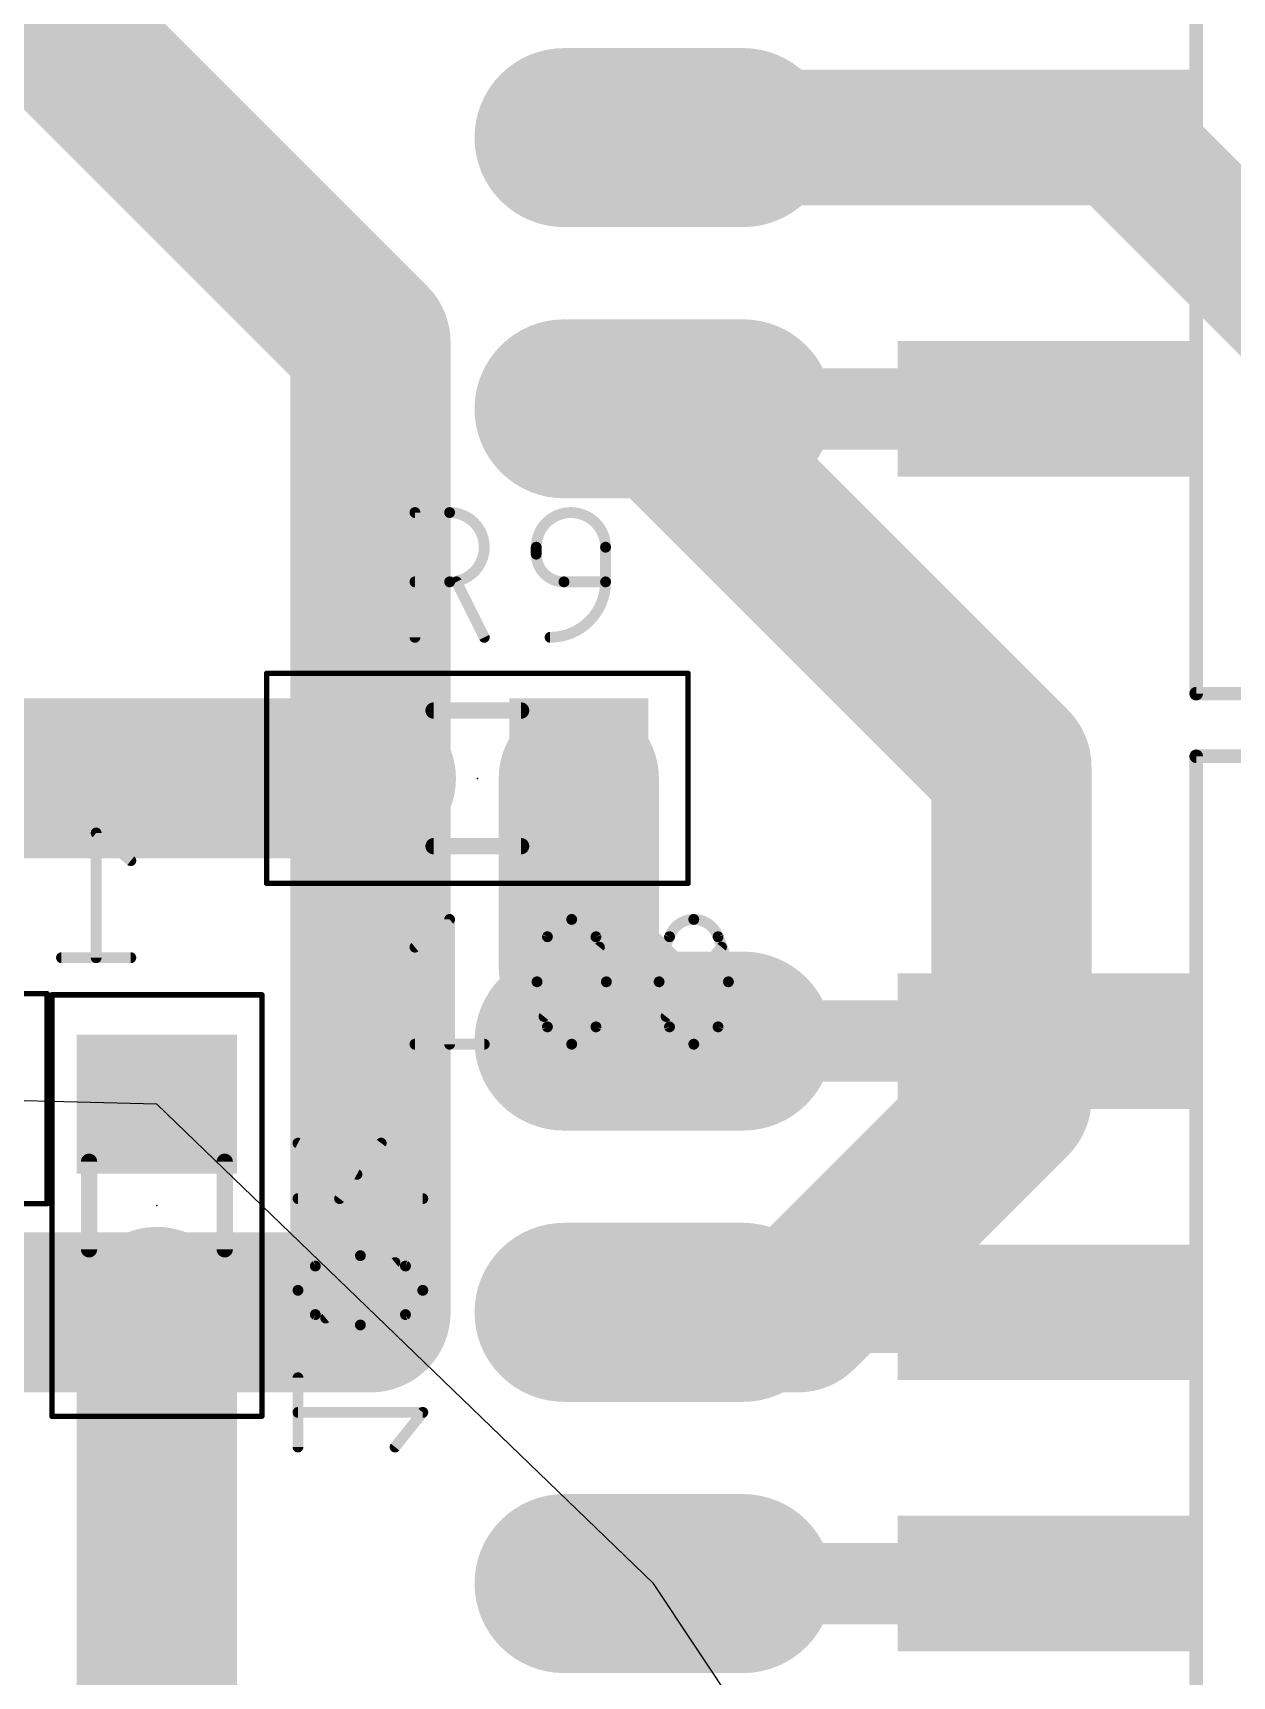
# Model space of a CAD drawing. Extents: x -92 to 260, y -27 to 208.
# Drawn here: x 143.84 to 155.07, y 93.59 to 108.98 of the extents above; entities that cross this region are included whole.
import ezdxf

# ---------------------------------------------------------------- set-up
doc = ezdxf.new("R2010")
doc.units = 0
for name, color, linetype in [('1', 12, 'CONTINUOUS'), ('16', 132, 'CONTINUOUS'), ('17', 110, 'CONTINUOUS'), ('19', 53, 'CONTINUOUS'), ('21', 253, 'CONTINUOUS'), ('23', 53, 'CONTINUOUS'), ('24', 53, 'CONTINUOUS'), ('25', 253, 'CONTINUOUS'), ('27', 253, 'CONTINUOUS'), ('28', 253, 'CONTINUOUS'), ('39', 12, 'CONTINUOUS'), ('40', 132, 'CONTINUOUS'), ('51', 253, 'CONTINUOUS'), ('52', 253, 'CONTINUOUS')]:
    doc.layers.add(name, color=color, linetype=linetype)

# ---------------------------------------------------------------- blocks, each defined once
blk = doc.blocks.new('RECT')
blk.add_solid([(-0.5, -0.5), (0.5, -0.5), (-0.5, 0.5), (0.5, 0.5)])
blk = doc.blocks.new('LONGP100')
at = {"const_width": 1}
blk.add_lwpolyline([(-0.5, 0), (0.5, 0)], dxfattribs=at)
at = {"const_width": 0.5}
for points in [[(-0.5, 0.25, 1), (-0.5, -0.25)], [(0.5, -0.25, 1), (0.5, 0.25)]]:
    blk.add_lwpolyline(points, format="xyb", dxfattribs=at)

msp = doc.modelspace()

# ---------------------------------------------------------------- linework, layer by layer
at = {"layer": '1'}
for points, const_width in [([(154, 108), (149.65, 108)], 1.27), ([(161, 101), (154, 108)], 1.27), ([(149.65, 105.46), (153, 102.11)], 1.5), ([(153, 102.11), (153, 99)], 1.5), ([(147.05, 102), (139.08, 102)], 1.5), ([(148.95, 100.24), (148.95, 102)], 1.5), ([(149.65, 99.54), (148.95, 100.24)], 1.5), ([(153, 99), (151, 97)], 1.5), ([(151, 97), (149.65, 97)], 1.5)]:
    msp.add_lwpolyline(points, dxfattribs=dict(at, const_width=const_width))
for points, const_width in [([(149.65, 108.3175, 1), (149.65, 107.6825)], 0.635), ([(154.2245, 108.2245, 1), (153.7755, 107.7755)], 0.635), ([(154, 107.6825, 1), (154, 108.3175)], 0.635), ([(149.9152, 105.7252, 1), (149.3848, 105.1948)], 0.75), ([(153.375, 102.11, 1), (152.625, 102.11)], 0.75), ([(147.05, 101.625, 1), (147.05, 102.375)], 0.75), ([(149.325, 102, 1), (148.575, 102)], 0.75), ([(152.7348, 101.8448, 1), (153.2652, 102.3752)], 0.75), ([(149.2152, 100.5052, 1), (148.6848, 99.9748)], 0.75), ([(148.575, 100.24, 1), (149.325, 100.24)], 0.75), ([(149.3848, 99.2748, 1), (149.9152, 99.8052)], 0.75), ([(153.2652, 98.7348, 1), (152.7348, 99.2652)], 0.75), ([(152.625, 99, 1), (153.375, 99)], 0.75), ([(149.65, 97.375, 1), (149.65, 96.625)], 0.75), ([(151, 96.625, 1), (151, 97.375)], 0.75), ([(150.7348, 97.2652, 1), (151.2652, 96.7348)], 0.75)]:
    msp.add_lwpolyline(points, format="xyb", dxfattribs=dict(at, const_width=const_width))
at = {"layer": '16', "const_width": 1.5}
for points in [[(143.08, 110), (147, 106.08)], [(147, 106.08), (147, 97)], [(143, 97), (144.95, 97)], [(144.95, 97), (145, 97.05)], [(145, 97.05), (145, 93.19)], [(145.05, 97), (145, 97.05)], [(147, 97), (145.05, 97)], [(145, 93.19), (149.65, 88.54)]]:
    msp.add_lwpolyline(points, dxfattribs=at)
at = {"layer": '16', "const_width": 0.75}
for points in [[(147.375, 106.08, 1), (146.625, 106.08)], [(146.7348, 105.8148, 1), (147.2652, 106.3452)], [(145.375, 97.05, 1), (144.625, 97.05)], [(145.2652, 97.3152, 1), (144.7348, 96.7848)], [(145.05, 97.375, 1), (145.05, 96.625)], [(145.2652, 96.7848, 1), (144.7348, 97.3152)], [(144.95, 96.625, 1), (144.95, 97.375)], [(147, 96.625, 1), (147, 97.375)], [(144.6848, 97.2652, 1), (145.2152, 96.7348)], [(144.7848, 96.7348, 1), (145.3152, 97.2652)], [(146.625, 97, 1), (147.375, 97)], [(145.2652, 93.4552, 1), (144.7348, 92.9248)]]:
    msp.add_lwpolyline(points, format="xyb", dxfattribs=at)
at = {"layer": '19'}
for p, q in [((145, 98.95), (142.95, 99)), ((149.65, 94.46), (145, 98.95)), ((151.95, 91), (149.65, 94.46))]:
    msp.add_line(p, q, dxfattribs=at)
at = {"layer": '21', "const_width": 0.127}
for points in [[(154.73, 113.207), (154.73, 102.793)], [(154.73, 102.793), (167.176, 102.793)], [(154.73, 102.207), (154.73, 91.793)], [(154.73, 102.207), (167.176, 102.207)]]:
    msp.add_lwpolyline(points, dxfattribs=at)
at = {"layer": '21', "const_width": 0.0635}
for points in [[(154.73, 102.8248, 1), (154.73, 102.7613)], [(154.6983, 102.793, 1), (154.7618, 102.793)], [(154.73, 102.2388, 1), (154.73, 102.1753)], [(154.7618, 102.207, 1), (154.6983, 102.207)]]:
    msp.add_lwpolyline(points, format="xyb", dxfattribs=at)
at = {"layer": '23'}
msp.add_point((148, 102), dxfattribs=at)
at = {"layer": '24'}
msp.add_point((145, 98), dxfattribs=at)
at = {"layer": '25', "const_width": 0.1016}
for points in [[(147.4158, 103.3208), (147.4158, 104.4892)], [(147.4158, 104.4892), (147.7404, 104.4892)], [(148.5514, 104.0997), (148.5514, 104.1646)], [(149.2005, 104.1646), (149.2005, 103.8401)], [(147.7404, 103.8401), (147.4158, 103.8401)], [(148.0649, 103.3208), (147.8053, 103.8401)], [(149.2005, 103.8401), (148.8111, 103.8401)]]:
    msp.add_lwpolyline(points, dxfattribs=at)
at = {"layer": '25'}
for points, const_width in [([(147.4412, 104.4892, 1), (147.3904, 104.4892)], 0.0508), ([(147.4158, 104.5146, 1), (147.4158, 104.4638)], 0.0508), ([(147.7404, 103.8401, 1), (147.7404, 104.4892)], 0.1016), ([(147.7404, 104.5146, 1), (147.7404, 104.4638)], 0.0508), ([(147.7404, 104.4638, 1), (147.7404, 104.5146)], 0.0508), ([(149.2005, 104.1646, 1), (148.5514, 104.1646)], 0.1016), ([(148.5768, 104.1646, 1), (148.526, 104.1646)], 0.0508), ([(148.526, 104.1646, 1), (148.5768, 104.1646)], 0.0508), ([(149.2259, 104.1646, 1), (149.1751, 104.1646)], 0.0508), ([(149.1751, 104.1646, 1), (149.2259, 104.1646)], 0.0508), ([(148.5514, 104.0997, 0.4142), (148.8111, 103.8401)], 0.1016), ([(148.5768, 104.0997, 1), (148.526, 104.0997)], 0.0508), ([(148.526, 104.0997, 1), (148.5768, 104.0997)], 0.0508), ([(147.4158, 103.8655, 1), (147.4158, 103.8147)], 0.0508), ([(147.7404, 103.8655, 1), (147.7404, 103.8147)], 0.0508), ([(147.7404, 103.8147, 1), (147.7404, 103.8655)], 0.0508), ([(147.828, 103.8514, 1), (147.7825, 103.8287)], 0.0508), ([(148.6813, 103.3208, 0.4142), (149.2005, 103.8401)], 0.1016), ([(148.8111, 103.8655, 1), (148.8111, 103.8147)], 0.0508), ([(148.8111, 103.8147, 1), (148.8111, 103.8655)], 0.0508), ([(149.2259, 103.8401, 1), (149.1751, 103.8401)], 0.0508), ([(149.1751, 103.8401, 1), (149.2259, 103.8401)], 0.0508), ([(149.2005, 103.8147, 1), (149.2005, 103.8655)], 0.0508), ([(147.3904, 103.3208, 1), (147.4412, 103.3208)], 0.0508), ([(148.0422, 103.3094, 1), (148.0876, 103.3322)], 0.0508), ([(148.6813, 103.3462, 1), (148.6813, 103.2954)], 0.0508)]:
    msp.add_lwpolyline(points, format="xyb", dxfattribs=dict(at, const_width=const_width))
at = {"layer": '27', "const_width": 0.1016}
for points in [[(147.4158, 100.4196), (147.7404, 100.6792)], [(147.7404, 100.6792), (147.7404, 99.5108)], [(148.6237, 99.7704), (149.143, 100.4196)], [(149.7667, 99.7704), (150.286, 100.4196)], [(147.4158, 99.5108), (148.0649, 99.5108)]]:
    msp.add_lwpolyline(points, dxfattribs=at)
at = {"layer": '27'}
for points, const_width in [([(147.7658, 100.6792, 1), (147.715, 100.6792)], 0.0508), ([(147.7562, 100.6594, 1), (147.7245, 100.699)], 0.0508), ([(148.8834, 100.6792, 0.3205), (148.6562, 100.5169)], 0.1016), ([(148.8833, 100.7046, 1), (148.8834, 100.6538)], 0.0508), ([(149.1105, 100.5169, 0.3205), (148.8834, 100.6792)], 0.1016), ([(148.8833, 100.6538, 1), (148.8834, 100.7046)], 0.0508), ([(150.0263, 100.6792, 0.3205), (149.7992, 100.5169)], 0.1016), ([(150.2535, 100.5169, 0.3205), (150.0263, 100.6792)], 0.1016), ([(150.0263, 100.7046, 1), (150.0263, 100.6538)], 0.0508), ([(150.0263, 100.6538, 1), (150.0263, 100.7046)], 0.0508), ([(148.6562, 100.5169, 0.1139), (148.5588, 100.095)], 0.1016), ([(148.6321, 100.5252, 1), (148.6802, 100.5087)], 0.0508), ([(148.679, 100.5058, 1), (148.6333, 100.5281)], 0.0508), ([(149.1334, 100.5281, 1), (149.0877, 100.5058)], 0.0508), ([(149.2079, 100.095, 0.1139), (149.1105, 100.5169)], 0.1016), ([(149.0865, 100.5087, 1), (149.1346, 100.5252)], 0.0508), ([(149.7992, 100.5169, 0.1139), (149.7018, 100.095)], 0.1016), ([(149.7751, 100.5252, 1), (149.8232, 100.5087)], 0.0508), ([(149.822, 100.5058, 1), (149.7763, 100.5281)], 0.0508), ([(150.2764, 100.5281, 1), (150.2307, 100.5058)], 0.0508), ([(150.3509, 100.095, 0.1139), (150.2535, 100.5169)], 0.1016), ([(150.2295, 100.5087, 1), (150.2776, 100.5252)], 0.0508), ([(147.3999, 100.4394, 1), (147.4317, 100.3997)], 0.0508), ([(149.1628, 100.4037, 1), (149.1232, 100.4354)], 0.0508), ([(150.3058, 100.4037, 1), (150.2662, 100.4354)], 0.0508), ([(148.5588, 100.095, 0.1139), (148.6562, 99.6731)], 0.1016), ([(148.5842, 100.095, 1), (148.5334, 100.095)], 0.0508), ([(148.5334, 100.095, 1), (148.5842, 100.095)], 0.0508), ([(149.1105, 99.6731, 0.1139), (149.2079, 100.095)], 0.1016), ([(149.2333, 100.095, 1), (149.1825, 100.095)], 0.0508), ([(149.1825, 100.095, 1), (149.2333, 100.095)], 0.0508), ([(149.7018, 100.095, 0.1139), (149.7992, 99.6731)], 0.1016), ([(149.7272, 100.095, 1), (149.6764, 100.095)], 0.0508), ([(149.6764, 100.095, 1), (149.7272, 100.095)], 0.0508), ([(150.2535, 99.6731, 0.1139), (150.3509, 100.095)], 0.1016), ([(150.3763, 100.095, 1), (150.3255, 100.095)], 0.0508), ([(150.3255, 100.095, 1), (150.3763, 100.095)], 0.0508), ([(148.6039, 99.7863, 1), (148.6435, 99.7546)], 0.0508), ([(148.6802, 99.6813, 1), (148.6321, 99.6648)], 0.0508), ([(148.6562, 99.6731, 0.3205), (148.8834, 99.5108)], 0.1016), ([(148.8834, 99.5108, 0.3205), (149.1105, 99.6731)], 0.1016), ([(149.1346, 99.6648, 1), (149.0865, 99.6813)], 0.0508), ([(149.7469, 99.7863, 1), (149.7865, 99.7546)], 0.0508), ([(149.8232, 99.6813, 1), (149.7751, 99.6648)], 0.0508), ([(149.7992, 99.6731, 0.3205), (150.0263, 99.5108)], 0.1016), ([(150.0263, 99.5108, 0.3205), (150.2535, 99.6731)], 0.1016), ([(150.2776, 99.6648, 1), (150.2295, 99.6813)], 0.0508), ([(147.4158, 99.5362, 1), (147.4158, 99.4854)], 0.0508), ([(148.0649, 99.4854, 1), (148.0649, 99.5362)], 0.0508), ([(148.6333, 99.6619, 1), (148.679, 99.6842)], 0.0508), ([(148.8833, 99.5362, 1), (148.8834, 99.4854)], 0.0508), ([(148.8833, 99.4854, 1), (148.8834, 99.5362)], 0.0508), ([(149.0877, 99.6842, 1), (149.1334, 99.6619)], 0.0508), ([(149.7763, 99.6619, 1), (149.822, 99.6842)], 0.0508), ([(150.0263, 99.5362, 1), (150.0263, 99.4854)], 0.0508), ([(150.0263, 99.4854, 1), (150.0263, 99.5362)], 0.0508), ([(150.2307, 99.6842, 1), (150.2764, 99.6619)], 0.0508), ([(147.715, 99.5108, 1), (147.7658, 99.5108)], 0.0508)]:
    msp.add_lwpolyline(points, format="xyb", dxfattribs=dict(at, const_width=const_width))
at = {"layer": '28', "const_width": 0.1016}
for points in [[(144.7559, 101.2296), (144.4313, 101.4892)], [(144.4313, 101.4892), (144.4313, 100.3208)], [(144.7559, 100.3208), (144.1068, 100.3208)], [(146.3208, 98.5842), (146.8725, 98.2921)], [(147.0997, 98.5842), (146.7103, 98.0649)], [(146.3208, 98.0649), (147.4892, 98.0649)], [(146.5804, 96.9465), (147.2296, 97.4658)], [(146.3208, 95.7386), (146.3208, 96.3877)], [(147.4892, 96.0631), (146.3208, 96.0631)], [(147.2296, 95.7386), (147.4892, 96.0631)]]:
    msp.add_lwpolyline(points, dxfattribs=at)
at = {"layer": '28'}
for points, const_width in [([(144.4567, 101.4892, 1), (144.4059, 101.4892)], 0.0508), ([(144.4472, 101.509, 1), (144.4155, 101.4694)], 0.0508), ([(144.74, 101.2097, 1), (144.7718, 101.2494)], 0.0508), ([(144.1068, 100.3462, 1), (144.1068, 100.2954)], 0.0508), ([(144.4059, 100.3208, 1), (144.4567, 100.3208)], 0.0508), ([(144.7559, 100.2954, 1), (144.7559, 100.3462)], 0.0508), ([(146.3327, 98.6066, 1), (146.3089, 98.5618)], 0.0508), ([(147.1201, 98.569, 1), (147.0794, 98.5994)], 0.0508), ([(146.8607, 98.2697, 1), (146.8844, 98.3145)], 0.0508), ([(146.3208, 98.0903, 1), (146.3208, 98.0395)], 0.0508), ([(146.6899, 98.0802, 1), (146.7306, 98.0497)], 0.0508), ([(147.4892, 98.0395, 1), (147.4892, 98.0903)], 0.0508), ([(146.905, 97.5307, 0.1139), (146.4831, 97.4333)], 0.1016), ([(147.3269, 97.4333, 0.1139), (146.905, 97.5307)], 0.1016), ([(146.905, 97.5561, 1), (146.905, 97.5053)], 0.0508), ([(146.905, 97.5053, 1), (146.905, 97.5561)], 0.0508), ([(146.4831, 97.4333, 0.3205), (146.3208, 97.2061)], 0.1016), ([(146.4719, 97.4561, 1), (146.4942, 97.4105)], 0.0508), ([(146.4913, 97.4093, 1), (146.4748, 97.4573)], 0.0508), ([(147.2454, 97.4459, 1), (147.2137, 97.4856)], 0.0508), ([(147.4892, 97.2061, 0.3205), (147.3269, 97.4333)], 0.1016), ([(147.3352, 97.4573, 1), (147.3187, 97.4093)], 0.0508), ([(147.3158, 97.4105, 1), (147.3381, 97.4561)], 0.0508), ([(146.3208, 97.2061, 0.3205), (146.4831, 96.9789)], 0.1016), ([(146.3462, 97.2061, 1), (146.2954, 97.2061)], 0.0508), ([(147.3269, 96.9789, 0.3205), (147.4892, 97.2061)], 0.1016), ([(147.5146, 97.2061, 1), (147.4638, 97.2061)], 0.0508), ([(146.2954, 97.2061, 1), (146.3462, 97.2061)], 0.0508), ([(147.4638, 97.2061, 1), (147.5146, 97.2061)], 0.0508), ([(146.4942, 97.0018, 1), (146.4719, 96.9561)], 0.0508), ([(146.4831, 96.9789, 0.1139), (146.905, 96.8816)], 0.1016), ([(146.4748, 96.9549, 1), (146.4913, 97.0029)], 0.0508), ([(146.5646, 96.9663, 1), (146.5963, 96.9266)], 0.0508), ([(146.905, 96.8816, 0.1139), (147.3269, 96.9789)], 0.1016), ([(147.3187, 97.0029, 1), (147.3352, 96.9549)], 0.0508), ([(147.3381, 96.9561, 1), (147.3158, 97.0018)], 0.0508), ([(146.905, 96.907, 1), (146.905, 96.8562)], 0.0508), ([(146.905, 96.8562, 1), (146.905, 96.907)], 0.0508), ([(146.3462, 96.3877, 1), (146.2954, 96.3877)], 0.0508), ([(146.3208, 96.0885, 1), (146.3208, 96.0377)], 0.0508), ([(147.509, 96.0472, 1), (147.4694, 96.079)], 0.0508), ([(147.4892, 96.0377, 1), (147.4892, 96.0885)], 0.0508), ([(146.2954, 95.7386, 1), (146.3462, 95.7386)], 0.0508), ([(147.2097, 95.7544, 1), (147.2494, 95.7227)], 0.0508)]:
    msp.add_lwpolyline(points, format="xyb", dxfattribs=dict(at, const_width=const_width))
at = {"layer": '39', "const_width": 0.0508}
for points in [[(146.027, 102.983), (149.973, 102.983)], [(146.027, 101.017), (146.027, 102.983)], [(149.973, 102.983), (149.973, 101.017)], [(149.973, 101.017), (146.027, 101.017)]]:
    msp.add_lwpolyline(points, dxfattribs=at)
at = {"layer": '39', "const_width": 0.0254}
for points in [[(146.027, 102.9957, 1), (146.027, 102.9703)], [(146.0397, 102.983, 1), (146.0143, 102.983)], [(149.9857, 102.983, 1), (149.9603, 102.983)], [(149.973, 102.9703, 1), (149.973, 102.9957)], [(146.027, 101.0297, 1), (146.027, 101.0043)], [(146.0143, 101.017, 1), (146.0397, 101.017)], [(149.9603, 101.017, 1), (149.9857, 101.017)], [(149.973, 101.0043, 1), (149.973, 101.0297)]]:
    msp.add_lwpolyline(points, format="xyb", dxfattribs=at)
at = {"layer": '40', "const_width": 0.0508}
for points in [[(143.973, 99.983), (140.027, 99.983)], [(143.973, 98.017), (143.973, 99.983)], [(144.017, 99.973), (144.017, 96.027)], [(145.983, 99.973), (144.017, 99.973)], [(145.983, 96.027), (145.983, 99.973)], [(140.027, 98.017), (143.973, 98.017)], [(144.017, 96.027), (145.983, 96.027)]]:
    msp.add_lwpolyline(points, dxfattribs=at)
at = {"layer": '40', "const_width": 0.0254}
for points in [[(143.9857, 99.983, 1), (143.9603, 99.983)], [(143.973, 99.9703, 1), (143.973, 99.9957)], [(144.0297, 99.973, 1), (144.0043, 99.973)], [(144.017, 99.9857, 1), (144.017, 99.9603)], [(145.9957, 99.973, 1), (145.9703, 99.973)], [(145.983, 99.9603, 1), (145.983, 99.9857)], [(143.9603, 98.017, 1), (143.9857, 98.017)], [(143.973, 98.0043, 1), (143.973, 98.0297)], [(144.017, 96.0397, 1), (144.017, 96.0143)], [(144.0043, 96.027, 1), (144.0297, 96.027)], [(145.9703, 96.027, 1), (145.9957, 96.027)], [(145.983, 96.0143, 1), (145.983, 96.0397)]]:
    msp.add_lwpolyline(points, format="xyb", dxfattribs=at)
at = {"layer": '51', "const_width": 0.1524}
for points in [[(147.59, 102.635), (148.41, 102.635)], [(147.59, 101.365), (148.41, 101.365)]]:
    msp.add_lwpolyline(points, dxfattribs=at)
at = {"layer": '51', "const_width": 0.0762}
for points in [[(147.59, 102.6731, 1), (147.59, 102.5969)], [(148.41, 102.5969, 1), (148.41, 102.6731)], [(147.59, 101.4031, 1), (147.59, 101.3269)], [(148.41, 101.3269, 1), (148.41, 101.4031)]]:
    msp.add_lwpolyline(points, format="xyb", dxfattribs=at)
at = {"layer": '52', "const_width": 0.1524}
for points in [[(144.365, 98.41), (144.365, 97.59)], [(145.635, 98.41), (145.635, 97.59)]]:
    msp.add_lwpolyline(points, dxfattribs=at)
at = {"layer": '52', "const_width": 0.0762}
for points in [[(144.4031, 98.41, 1), (144.3269, 98.41)], [(145.6731, 98.41, 1), (145.5969, 98.41)], [(144.3269, 97.59, 1), (144.4031, 97.59)], [(145.5969, 97.59, 1), (145.6731, 97.59)]]:
    msp.add_lwpolyline(points, format="xyb", dxfattribs=at)

# ---------------------------------------------------------------- block references
at = {"layer": '1', "xscale": 1.3, "yscale": 1.5}
for p in [(147.05, 102), (148.95, 102)]:
    msp.add_blockref('RECT', p, dxfattribs=at)
at = {"layer": '16', "xscale": 1.3, "yscale": 1.5, "rotation": 270}
for p in [(145, 98.95), (145, 97.05)]:
    msp.add_blockref('RECT', p, dxfattribs=at)
at = {"layer": '17', "xscale": 1.6764, "yscale": 1.6764}
for p in [(149.65, 108), (149.65, 108), (149.65, 105.46), (149.65, 105.46), (149.65, 99.54), (149.65, 99.54), (149.65, 97), (149.65, 97), (149.65, 94.46), (149.65, 94.46)]:
    msp.add_blockref('LONGP100', p, dxfattribs=at)
at = {"layer": '21', "rotation": 270}
for p, xscale, yscale in [((153.333, 108), 1.27, 2.794), ((151.6185, 108), 0.762, 0.635), ((153.333, 105.46), 1.27, 2.794), ((151.6185, 105.46), 0.762, 0.635), ((153.333, 99.54), 1.27, 2.794), ((151.6185, 99.54), 0.762, 0.635), ((153.333, 97), 1.27, 2.794), ((151.6185, 97), 0.762, 0.635), ((153.333, 94.46), 1.27, 2.794), ((151.6185, 94.46), 0.762, 0.635)]:
    msp.add_blockref('RECT', p, dxfattribs=dict(at, xscale=xscale, yscale=yscale))
at = {"layer": '51', "xscale": 0.762, "yscale": 1.905, "rotation": 270}
for p in [(150.3485, 108), (150.3485, 105.46), (150.3485, 99.54), (150.3485, 97), (150.3485, 94.46)]:
    msp.add_blockref('RECT', p, dxfattribs=at)
at = {"layer": '51', "xscale": 0.65, "yscale": 1.4}
for p in [(147.2582, 102.0015), (148.7314, 102.0015)]:
    msp.add_blockref('RECT', p, dxfattribs=at)
at = {"layer": '52', "xscale": 0.65, "yscale": 1.4, "rotation": 270}
for p in [(144.9985, 98.7418), (144.9985, 97.2686)]:
    msp.add_blockref('RECT', p, dxfattribs=at)

doc.saveas('drawing.dxf')
